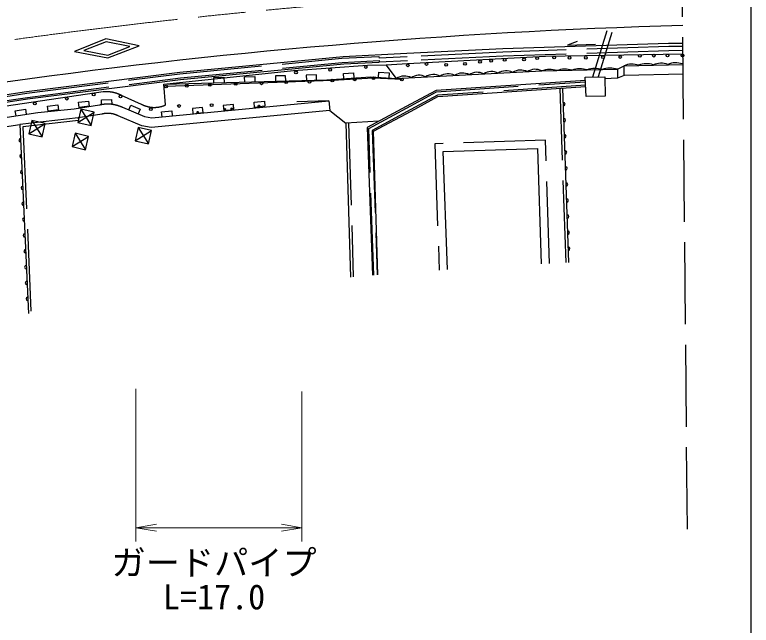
# Model space of a CAD drawing. Units: millimetres, scale not verified. Extents: x 40000 to 680000, y 20000 to 380000.
# Drawn here: x 525132 to 579000, y 259455 to 304128 of the extents above; entities that cross this region are included whole.
import ezdxf
from ezdxf.enums import TextEntityAlignment as Align

# ---------------------------------------------------------------- set-up
doc = ezdxf.new("R2010")
doc.units = ezdxf.units.MM
doc.header["$LTSCALE"] = 1000
doc.linetypes.add('CHAIN', pattern=[18.5, 12, -1.5, 3.5, -1.5])
doc.linetypes.add('DASHED', pattern=[7.5, 6, -1.5])
for name, color, linetype, lineweight in [('M-BGD', 7, 'Continuous', 25), ('M-BGD-EXST', 7, 'Continuous', 25), ('M-BMK', 2, 'CHAIN', 13), ('M-STR-HTXT', 7, 'Continuous', 13), ('M-STR-STRC', 7, 'Continuous', 25), ('M-TTL-BAND', 7, 'Continuous', 25)]:
    doc.layers.add(name, color=color, linetype=linetype, lineweight=lineweight)
doc.styles.add('ＭＳ ゴシック', font='')
doc.styles.get('ＭＳ ゴシック').set_extended_font_data('MS Gothic')

# ---------------------------------------------------------------- blocks, each defined once
blk = doc.blocks.new('open_arrow')
at = {"color": 0, "linetype": 'Continuous', "lineweight": -2}
blk.add_lwpolyline([(7.5, 1.25), (0, 0), (7.5, -1.25)], dxfattribs=at)

msp = doc.modelspace()

# ---------------------------------------------------------------- linework, layer by layer
at = {"layer": 'M-BGD', "linetype": 'DASHED'}
for p, q in [((574329, 266479), (573962, 305583)), ((568427, 302958), (567383, 299569)), ((568809, 302839), (567804, 299578)), ((553827, 301054), (551775, 300953)), ((553849, 300755), (551792, 300654)), ((565452, 285996), (565012, 298754)), ((549547, 296200), (549891, 284954))]:
    msp.add_line(p, q, dxfattribs=at)
at = {"layer": 'M-BGD'}
for p, q in [((553063, 299464), (552307, 300470)), ((569210, 300135), (569227, 299479)), ((569713, 299686), (569697, 300393)), ((565652, 286005), (565212, 298761)), ((548111, 297825), (545760, 297766)), ((551754, 296335), (549347, 296194))]:
    msp.add_line(p, q, dxfattribs=at)
for points in [[(573996, 302030), (572957, 302019), (560831, 301624), (553810, 301279)], [(566256, 302177), (565563, 301891), (567604, 301979)], [(553810, 301279), (549155, 301050), (537202, 299906), (526002, 298479), (515342, 296848), (504846, 294957), (496348, 293233), (489531, 291826)], [(553864, 300553), (563953, 301092), (574003, 301276)], [(489612, 291312), (496453, 292724), (504944, 294447), (515427, 296335), (526074, 297963), (537260, 299389), (549192, 300531), (551792, 300659)], [(514137, 295914), (531608, 298509), (531630, 298511), (531651, 298512), (531673, 298513), (531694, 298514), (531716, 298515), (531738, 298516), (531759, 298516), (531781, 298516), (531803, 298516), (531824, 298516), (531846, 298516), (531867, 298515), (531889, 298515), (531911, 298514), (531932, 298513), (531954, 298511), (531975, 298510), (531997, 298508), (532018, 298506), (532040, 298504), (532062, 298502), (532083, 298500), (532104, 298497), (532126, 298495), (532147, 298492), (532169, 298488), (532190, 298485), (532211, 298482), (532233, 298478), (532254, 298474), (532275, 298470), (532296, 298466), (532318, 298461), (532358, 298452), (532360, 298452), (532381, 298447), (532402, 298442), (532423, 298436), (532444, 298431), (532465, 298425), (532485, 298419), (532506, 298413), (532527, 298407), (532548, 298401), (532568, 298394), (532589, 298387), (532609, 298380), (532630, 298373), (532650, 298366), (532670, 298359), (532690, 298351), (532711, 298343), (532731, 298335), (532751, 298327), (532771, 298319), (532791, 298310), (532810, 298301), (532830, 298293), (532850, 298284), (532869, 298274), (532889, 298265), (532908, 298255), (532928, 298246), (534371, 297591), (534398, 297577), (534424, 297564), (534450, 297551), (534477, 297538), (534504, 297526), (534531, 297514), (534558, 297502), (534586, 297491), (534613, 297481), (534641, 297470), (534669, 297460), (534697, 297451), (534725, 297442), (534754, 297433), (534782, 297425), (534810, 297417), (534839, 297410), (534868, 297403), (534897, 297396), (534926, 297390), (534955, 297384), (534984, 297379), (535013, 297374), (535042, 297369), (535071, 297365), (535101, 297362), (535130, 297358), (535160, 297356), (535189, 297353), (535219, 297351), (535248, 297350), (535278, 297349), (535307, 297348), (535337, 297348), (535367, 297348), (535396, 297349), (535426, 297350), (535455, 297351), (535485, 297353), (535514, 297355), (535544, 297358), (535573, 297361), (535602, 297365), (535632, 297369), (535661, 297373), (535690, 297378), (535719, 297383), (535748, 297389), (535777, 297395), (535806, 297402), (535835, 297409), (535863, 297416), (535892, 297424), (535920, 297432), (535949, 297441), (535977, 297450), (536005, 297459), (536033, 297469), (536061, 297479), (536088, 297490), (536116, 297501), (536143, 297512), (536170, 297524), (536046, 299035), (545509, 300041), (550938, 300443), (552307, 300470), (553864, 300553)], [(553940, 299510), (563677, 300012), (569210, 300135), (569697, 300393), (574010, 300480)], [(536046, 299035), (547959, 299371), (551174, 299593), (553061, 299464), (553940, 299510)], [(539692, 299138), (539682, 299529), (540431, 299549), (540442, 299159)], [(541949, 299201), (541939, 299588), (542688, 299608), (542698, 299222)], [(544955, 299292), (544945, 299667), (544195, 299647), (544206, 299265)], [(547212, 299351), (547202, 299726), (546452, 299706), (546462, 299332)], [(549196, 299456), (549170, 299830), (549918, 299882), (549944, 299508)], [(551744, 299554), (551770, 299928), (552518, 299877), (552493, 299503)], [(574017, 299771), (569713, 299686), (569227, 299479), (568291, 299427)], [(553442, 299390), (551366, 299476), (548372, 299307), (536211, 298882)], [(566868, 299325), (555946, 298582), (554082, 297575)], [(554118, 297083), (556074, 298140), (566891, 298876)], [(531482, 297566), (531471, 297912), (532220, 297936), (532232, 297590)], [(517037, 295490), (526824, 296978), (529486, 297253), (531332, 297532), (531359, 297539), (531385, 297545), (531412, 297551), (531439, 297557), (531465, 297562), (531492, 297568), (531519, 297572), (531546, 297577), (531573, 297581), (531600, 297585), (531627, 297589), (531654, 297592), (531681, 297595), (531709, 297598), (531736, 297600), (531763, 297602), (531790, 297604), (531818, 297605), (531845, 297607), (531872, 297607), (531899, 297608), (531927, 297608), (531954, 297608), (531981, 297608), (532009, 297607), (532036, 297606), (532063, 297605), (532090, 297603), (532118, 297601), (532145, 297599), (532172, 297596), (532199, 297594), (532226, 297590), (532254, 297587), (532281, 297583), (532308, 297579), (532335, 297575), (532361, 297570), (532388, 297565), (532415, 297560), (532442, 297554), (532476, 297546), (532495, 297542), (532522, 297535), (532548, 297529), (532574, 297522), (532601, 297514), (532627, 297506), (532653, 297498), (532679, 297490), (532705, 297482), (532731, 297473), (532756, 297464), (532782, 297454), (532808, 297444), (532833, 297434), (532858, 297424), (532883, 297413), (532909, 297402), (532933, 297391), (532958, 297380), (532983, 297368), (533007, 297356), (534634, 296676), (535149, 296576), (548111, 297825), (548179, 297126), (549347, 296194), (549692, 284937)], [(533475, 297161), (533619, 297506), (534311, 297217), (534167, 296871)], [(554082, 297575), (550917, 295864), (551296, 285072)], [(525230, 296736), (525174, 297107), (525915, 297219), (525972, 296849)], [(548179, 297128), (535115, 295870), (534430, 296002), (532696, 296729), (532678, 296738), (532661, 296746), (532643, 296754), (532626, 296762), (532608, 296770), (532590, 296777), (532572, 296785), (532554, 296792), (532536, 296799), (532518, 296806), (532499, 296812), (532481, 296818), (532463, 296824), (532444, 296830), (532426, 296836), (532407, 296841), (532388, 296847), (532370, 296852), (532351, 296857), (532332, 296861), (532319, 296864), (532294, 296870), (532275, 296874), (532256, 296878), (532237, 296881), (532218, 296884), (532199, 296888), (532180, 296890), (532161, 296893), (532141, 296896), (532122, 296898), (532103, 296900), (532084, 296902), (532064, 296903), (532045, 296905), (532026, 296906), (532006, 296907), (531987, 296907), (531967, 296908), (531948, 296908), (531929, 296908), (531909, 296908), (531890, 296908), (531871, 296907), (531851, 296906), (531832, 296905), (531813, 296904), (531793, 296902), (531774, 296901), (531755, 296899), (531735, 296897), (531716, 296894), (531697, 296892), (531678, 296889), (531659, 296886), (531639, 296883), (531620, 296879), (531601, 296876), (531582, 296872), (531563, 296868), (531544, 296863), (531526, 296859), (531507, 296854), (529765, 296578)], [(535906, 296649), (535868, 297017), (536614, 297094), (536652, 296721)], [(551692, 285104), (551377, 295601), (554118, 297083)], [(529765, 296578), (525516, 296098), (526128, 282263)], [(525517, 296072), (517152, 294799), (505916, 292750)], [(556772, 285485), (556478, 294108), (563374, 294339), (563637, 285903)]]:
    msp.add_lwpolyline(points, dxfattribs=at)
at = {"layer": 'M-BGD', "linetype": 'DASHED'}
for points in [[(573998, 301805), (572964, 301794), (560842, 301399), (553827, 301054)], [(574001, 301505), (572968, 301494), (560853, 301099), (553849, 300755)], [(489546, 291728), (496368, 293135), (504865, 294859), (515360, 296750), (526017, 298380), (537215, 299806), (549057, 300940), (551772, 301070), (551775, 300953)], [(489593, 291431), (496428, 292841), (504922, 294565), (515408, 296453), (526058, 298082), (537246, 299508), (549079, 300640), (551786, 300770), (551792, 300654)], [(554090, 297465), (555975, 298484), (566873, 299225)], [(566886, 298976), (556046, 298238), (554110, 297192)], [(551396, 285080), (551019, 295806), (554090, 297465)], [(554110, 297192), (551275, 295660), (551645, 285100)], [(529765, 296578), (529787, 296379), (525724, 295921), (526327, 282291)], [(564237, 285935), (563955, 294959), (555858, 294688), (556174, 285443)]]:
    msp.add_lwpolyline(points, dxfattribs=at)
at = {"layer": 'M-BGD'}
for points in [[(566856, 299558), (568288, 299589), (568319, 298171), (566930, 298141)], [(527579, 297071), (527533, 297443), (528278, 297535), (528324, 297163)], [(529833, 297348), (529788, 297720), (530532, 297812), (530578, 297440)], [(540421, 297117), (541167, 297194), (541129, 297567), (540383, 297490)], [(542679, 297349), (542641, 297722), (543387, 297799), (543425, 297426)], [(538163, 296885), (538909, 296962), (538871, 297335), (538125, 297258)]]:
    msp.add_lwpolyline(points, close=True, dxfattribs=at)
for centre, radius in [((569415, 301032), 100), ((570844, 301115), 100), ((571879, 301134), 100), ((572878, 301144), 100), ((573963, 301151), 100), ((555256, 300520), 100), ((558062, 300542), 100), ((559161, 300684), 100), ((559968, 300756), 100), ((560962, 300818), 100), ((562379, 300852), 100), ((563348, 300955), 100), ((564594, 300994), 100), ((565708, 300977), 100), ((566910, 300975), 100), ((568156, 301014), 100), ((548200, 300091), 100), ((550818, 300305), 100), ((553876, 300426), 100), ((556687, 300465), 100), ((545701, 299906), 100), ((551366, 299476), 100), ((536211, 298882), 100), ((537710, 298926), 100), ((539404, 299000), 100), ((541291, 299066), 100), ((543184, 299106), 100), ((544990, 299190), 100), ((546687, 299227), 100), ((548360, 299307), 100), ((549994, 299402), 100), ((553442, 299390), 100), ((528944, 297987), 100), ((530906, 298297), 100), ((532877, 298152), 100), ((526602, 297625), 100), ((537146, 297449), 100), ((539533, 297519), 100), ((542989, 297464), 50), ((535089, 297218), 100), ((538512, 297004), 50), ((540502, 297209), 50), ((540999, 297260), 50)]:
    msp.add_circle(centre, radius, dxfattribs=at)
for centre, radius, start, end in [((573475, 299132), 1476, 70.5268, 112.9579), ((562130, 299065), 1016, 61.4296, 124.4801), ((563191, 299119), 1016, 61.4296, 124.4801), ((564263, 298543), 1581, 70.7907, 111.7623), ((565370, 298568), 1581, 70.7907, 111.7623), ((566476, 298593), 1581, 70.7907, 111.7623), ((567583, 298617), 1581, 70.7907, 111.7623), ((568689, 298642), 1581, 70.7907, 111.7623), ((570273, 299035), 1476, 70.5268, 112.9579), ((571340, 299067), 1476, 70.5268, 112.9579), ((572407, 299100), 1476, 70.5268, 112.9579), ((553638, 298626), 1016, 61.4296, 124.4801), ((554700, 298681), 1016, 61.4296, 124.4801), ((555761, 298736), 1016, 61.4296, 124.4801), ((556823, 298791), 1016, 61.4296, 124.4801), ((557884, 298845), 1016, 61.4296, 124.4801), ((558945, 298900), 1016, 61.4296, 124.4801), ((560007, 298955), 1016, 61.4296, 124.4801), ((561068, 299010), 1016, 61.4296, 124.4801), ((565252, 297586), 125, 271.9754, 91.9754), ((565293, 296411), 125, 271.9754, 91.9754), ((565333, 295235), 125, 271.9754, 91.9754), ((525567, 294938), 125, 92.5332, 272.5331), ((565374, 294060), 125, 271.9754, 91.9754), ((525619, 293778), 125, 92.5332, 272.5331), ((525670, 292618), 125, 92.5332, 272.5331), ((565414, 292885), 125, 271.9754, 91.9754), ((525721, 291458), 125, 92.5332, 272.5331), ((565455, 291709), 125, 271.9754, 91.9754), ((525773, 290298), 125, 92.5332, 272.5331), ((565496, 290534), 125, 271.9754, 91.9754), ((565536, 289359), 125, 271.9754, 91.9754), ((525824, 289138), 125, 92.5332, 272.5331), ((565577, 288183), 125, 271.9754, 91.9754), ((525875, 287978), 125, 92.5332, 272.5331), ((565617, 287008), 125, 271.9754, 91.9754), ((525927, 286818), 125, 92.5332, 272.5331), ((525978, 285658), 125, 92.5332, 272.5331), ((526029, 284498), 125, 92.5332, 272.5331), ((526081, 283338), 125, 92.5332, 272.5331)]:
    msp.add_arc(centre, radius, start, end, dxfattribs=at)
at = {"layer": 'M-BGD-EXST'}
for p, q in [((529754, 296254), (530953, 297003)), ((529978, 297228), (530728, 296029)), ((526386, 296388), (527136, 295188)), ((526162, 295413), (527361, 296163)), ((534159, 295885), (534909, 294686)), ((529326, 294477), (530525, 295226)), ((529551, 295451), (530301, 294252)), ((533935, 294911), (535134, 295661))]:
    msp.add_line(p, q, dxfattribs=at)
for points in [[(529754, 296254), (530728, 296029), (530953, 297003), (529978, 297228)], [(526162, 295413), (527136, 295188), (527361, 296163), (526386, 296388)], [(533935, 294911), (534909, 294686), (535134, 295661), (534159, 295885)], [(529326, 294477), (530301, 294252), (530525, 295226), (529551, 295451)]]:
    msp.add_lwpolyline(points, close=True, dxfattribs=at)
at = {"layer": 'M-BMK'}
msp.add_arc((586378, -143495), 450000, 91.58296, 98.16715, dxfattribs=at)
at = {"layer": 'M-STR-HTXT'}
for p, q in [((533997, 276744), (533997, 265596)), ((546131, 276559), (546131, 265596)), ((533997, 266596), (546131, 266596))]:
    msp.add_line(p, q, dxfattribs=at)
at = {"layer": 'M-STR-STRC'}
for points in [[(531951, 300967), (534223, 301850), (531796, 302352), (529505, 301444)], [(531933, 301166), (533549, 301794), (531813, 302153), (530184, 301507)]]:
    msp.add_lwpolyline(points, close=True, dxfattribs=at)
msp.add_arc((586378, -143495), 447000, 91.58896, 98.16715, dxfattribs=at)
at = {"layer": 'M-TTL-BAND'}
msp.add_line((579000, 20000), (579000, 370000), dxfattribs=at)

# ---------------------------------------------------------------- block references
at = {"layer": 'M-STR-HTXT', "xscale": 200, "yscale": 200}
msp.add_blockref('open_arrow', (533997, 266596), dxfattribs=at)
at = {"layer": 'M-STR-HTXT', "xscale": 200, "yscale": 200, "rotation": 180}
msp.add_blockref('open_arrow', (546131, 266596), dxfattribs=at)

# ---------------------------------------------------------------- texts
at = {"layer": 'M-STR-HTXT', "style": 'ＭＳ ゴシック'}
for s, p in [('ガードパイプ', (539710, 262568)), ('L=17.0', (539710, 260068))]:
    msp.add_text(s, height=1833, dxfattribs=at).set_placement(p, align=Align.BOTTOM_CENTER)

doc.saveas('drawing.dxf')
